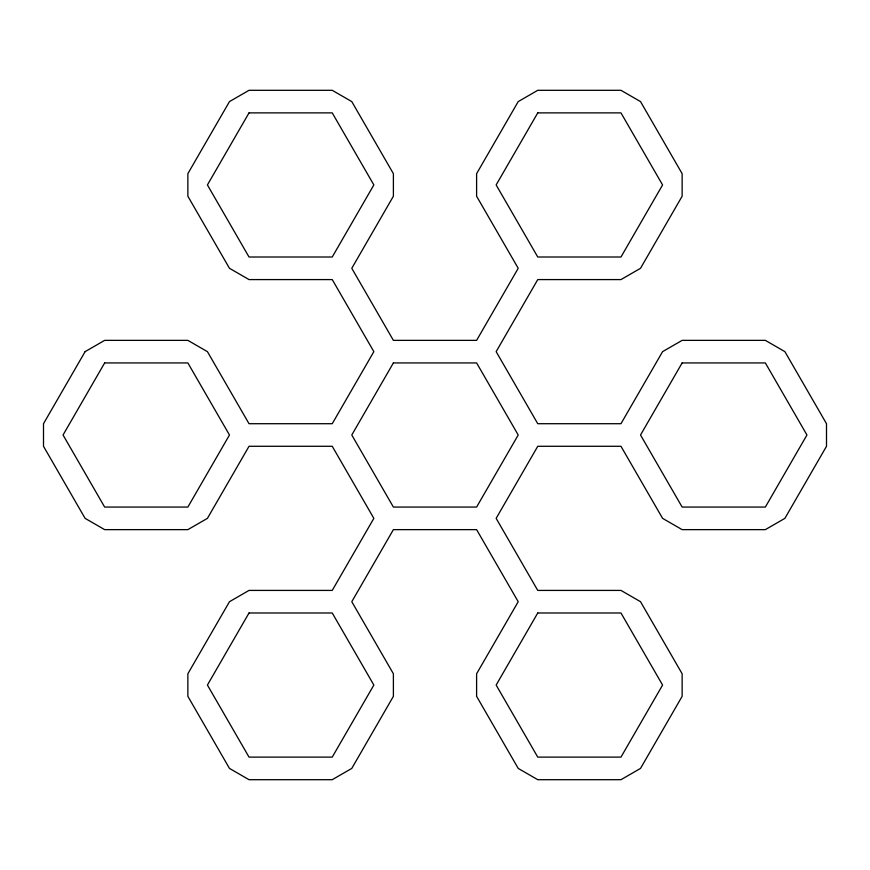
<?xml version="1.0" encoding="UTF-8"?>
<svg xmlns="http://www.w3.org/2000/svg" width="870" height="870" viewBox="0 0 870 870"><rect width="100%" height="100%" fill="white"/><g stroke="black" fill="none" stroke-linecap="round" stroke-linejoin="round"><path stroke-width="1.3" d="M85.108 351.643L43.5 423.712L43.5 446.288L85.108 518.357L104.65 529.634L187.866 529.634L207.419 518.357L249.027 446.288L332.242 446.288L373.85 518.357L332.242 590.415L249.027 590.415L229.473 601.703L187.866 673.771L187.866 696.337L229.473 768.406L249.027 779.694L332.242 779.694L351.784 768.406L393.392 696.337L393.392 673.771L351.784 601.703L393.392 529.634L476.608 529.634L518.215 601.703L476.608 673.771L476.608 696.337L518.215 768.406L537.758 779.694L620.973 779.694L640.527 768.406L682.134 696.337L682.134 673.771L640.527 601.703L620.973 590.415L537.758 590.415L496.15 518.357L537.758 446.288L620.973 446.288L662.581 518.357L682.134 529.634L765.35 529.634L784.892 518.357L826.5 446.288L826.5 423.712L784.892 351.643L765.35 340.366L682.134 340.366L662.581 351.643L620.973 423.712L537.758 423.712L496.15 351.643L537.758 279.585L620.973 279.585L640.527 268.297L682.134 196.228L682.134 173.663L640.527 101.594L620.973 90.306L537.758 90.306L518.215 101.594L476.608 173.663L476.608 196.228L518.215 268.297L476.608 340.366L393.392 340.366L351.784 268.297L393.392 196.228L393.392 173.663L351.784 101.594L332.242 90.306L249.027 90.306L229.473 101.594L187.866 173.663L187.866 196.228L229.473 268.297L249.027 279.585L332.242 279.585L373.85 351.643L332.242 423.712L249.027 423.712L207.419 351.643L187.866 340.366L104.65 340.366L85.108 351.643M104.65 362.931L63.053 435L104.65 507.069L187.866 507.069L229.473 435L187.866 362.931L104.65 362.931M249.027 112.882L207.419 184.94L249.027 257.009L332.242 257.009L373.85 184.94L332.242 112.882L249.027 112.882M249.027 612.991L207.419 685.06L249.027 757.117L332.242 757.117L373.85 685.06L332.242 612.991L249.027 612.991M393.392 362.931L351.784 435L393.392 507.069L476.608 507.069L518.215 435L476.608 362.931L393.392 362.931M537.758 112.882L496.15 184.94L537.758 257.009L620.973 257.009L662.581 184.94L620.973 112.882L537.758 112.882M537.758 612.991L496.15 685.06L537.758 757.117L620.973 757.117L662.581 685.06L620.973 612.991L537.758 612.991M682.134 362.931L640.527 435L682.134 507.069L765.35 507.069L806.947 435L765.35 362.931L682.134 362.931"/></g></svg>
